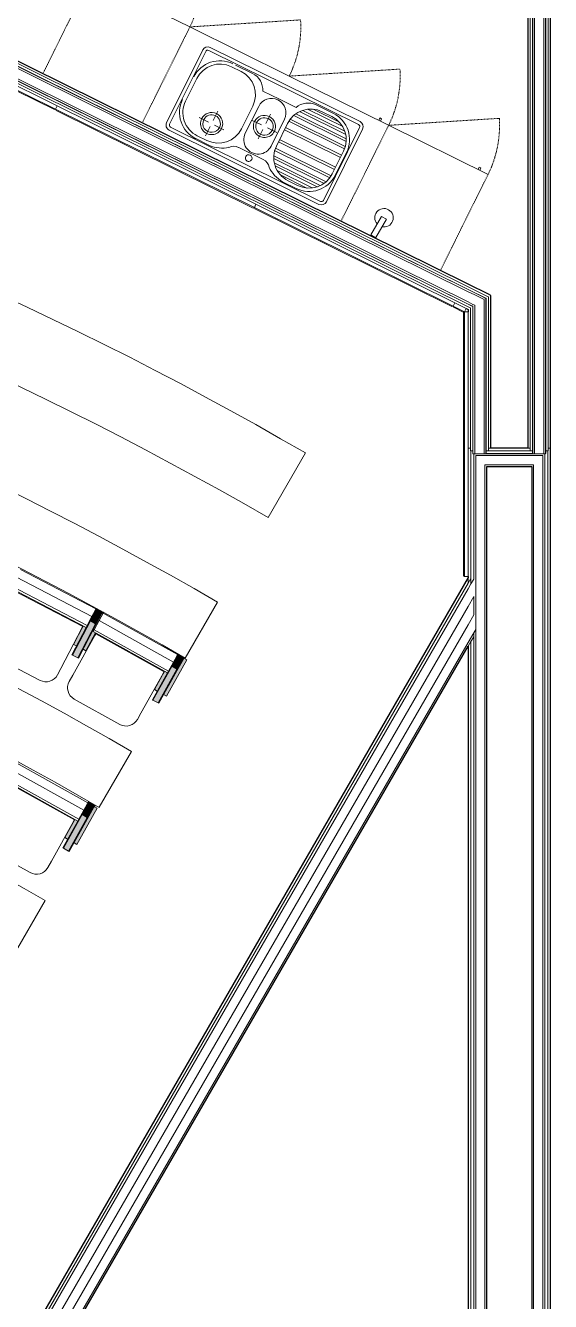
# Model space of a CAD drawing. Header units: millimetres. Extents: x 90978 to 295199, y -4084 to 97293.
# Drawn here: x 219374 to 222213, y 18467 to 25377 of the extents above; entities that cross this region are included whole.
import ezdxf

# ---------------------------------------------------------------- set-up
doc = ezdxf.new("R2010")
doc.units = ezdxf.units.MM
doc.header["$MEASUREMENT"] = 0
doc.linetypes.add('CSM-STL-XX-ZZ-M3-A-XXXX-00001_detached _19_04_21__rvt-1-Level 0$0$Dash', pattern=[6, 3, -3])
doc.linetypes.add('CSM-STL-XX-ZZ-M3-A-XXXX-00001_detached _19_04_21__rvt-1-Level 0$0$Dash_2_', pattern=[6, 3, -3])
for name, color, linetype, lineweight in [('CSM-STL-XX-ZZ-M3-A-XXXX-00001_detached _19_04_21__rvt-1-Level 0$0$A-GENM', 7, 'CONTINUOUS', 9), ('CSM-STL-XX-ZZ-M3-A-XXXX-00001_detached _19_04_21__rvt-1-Level 0$0$A-WALL', 7, 'CONTINUOUS', 9), ('CSM-STL-XX-ZZ-M3-A-XXXX-00001_detached _19_04_21__rvt-1-Level 0$0$I-FURN', 8, 'CONTINUOUS', 9), ('CSM-STL-XX-ZZ-M3-A-XXXX-00001_detached _19_04_21__rvt-1-Level 0$0$I-WALL', 7, 'CONTINUOUS', 9), ('CSM-STL-XX-ZZ-M3-A-XXXX-00001_detached _19_04_21__rvt-1-Level 0$0$P-SANR-FIXT', 7, 'CONTINUOUS', 9), ('CSM-STL-XX-ZZ-M3-A-XXXX-00001_detached _19_04_21__rvt-1-Level 0$0$Q-CASE', 8, 'CONTINUOUS', 9), ('CSM-STL-XX-ZZ-M3-A-XXXX-00001_detached _19_04_21__rvt-1-Level 0$0$Q-CASE-HDLN', 8, 'CSM-STL-XX-ZZ-M3-A-XXXX-00001_detached _19_04_21__rvt-1-Level 0$0$Dash_2_', 9)]:
    doc.layers.add(name, color=color, linetype=linetype, lineweight=lineweight)

msp = doc.modelspace()

# ---------------------------------------------------------------- hatches: boundary and pattern name
at = {"layer": 'CSM-STL-XX-ZZ-M3-A-XXXX-00001_detached _19_04_21__rvt-1-Level 0$0$I-FURN'}
h = msp.add_hatch(color=256, dxfattribs=at)
h.paths.add_polyline_path([(219700.3, 21990.9), (219751.4, 22088.8), (219739, 22095.8), (219794.2, 22195.7), (219788.9, 22198.5), (219684.8, 21999)], flags=0)
h.paths.add_polyline_path([(219649.3, 22017.5), (219701.5, 22117.5), (219686, 22125.6), (219633.8, 22025.6)], flags=0)
for points in [[(219752.9, 22129.5), (219786.8, 22194.7), (219751.5, 22213.1), (219717.4, 22148), (219721.4, 22147.1), (219724.4, 22152.7), (219752.8, 22137.9), (219749.9, 22132.2), (219752.8, 22129.6)], [(219786.9, 22194.6), (219790.9, 22202.3), (219755.6, 22221.1), (219751.5, 22213.1)], [(219627.9, 21968), (219721.4, 22147.1), (219717, 22147.1), (219624.4, 21969.8)], [(219656.4, 21953.1), (219752.8, 22137.9), (219723.9, 22151.8), (219627.9, 21968), (219629, 21967.4)], [(219659.9, 21951.3), (219752.8, 22129.6), (219749.9, 22132.2), (219656.4, 21953.1)], [(220091.1, 21708.7), (220192.6, 21890.7), (220164.2, 21905.6), (220063.1, 21724.3), (220078.1, 21716)], [(220192.5, 21882.3), (220228.3, 21946.5), (220193.3, 21966), (220157.5, 21901.8), (220161.5, 21900.8), (220164.6, 21906.3), (220192.5, 21890.4), (220189.5, 21885.1)], [(220228.3, 21946.5), (220232.5, 21954.2), (220197.7, 21973.8), (220193.3, 21966), (220219.7, 21951.3)], [(220063.1, 21724.3), (220161.5, 21900.8), (220157.5, 21901.8), (220059.6, 21726.2)], [(220094.6, 21706.8), (220192.5, 21882.3), (220189.5, 21885.1), (220091.1, 21708.7)], [(219707.7, 21079.7), (219743.5, 21143.9), (219708.5, 21163.4), (219672.7, 21099.2), (219676.7, 21098.2), (219679.8, 21103.8), (219707.7, 21087.8), (219704.7, 21082.5)], [(219743.5, 21143.9), (219749.8, 21155.3), (219715, 21175), (219708.5, 21163.4)], [(219578.3, 20921.7), (219676.7, 21098.2), (219672.7, 21099.2), (219574.9, 20923.7)], [(219606.3, 20906.1), (219707.8, 21088.1), (219679.4, 21103), (219578.3, 20921.7)], [(219609.8, 20904.2), (219707.7, 21079.7), (219704.7, 21082.5), (219606.3, 20906.1)]]:
    msp.add_hatch(color=256, dxfattribs=at).paths.add_polyline_path(points, flags=0)
h = msp.add_hatch(color=256, dxfattribs=at)
h.paths.add_polyline_path([(220136.1, 21745.2), (220245.6, 21941.8), (220230.4, 21950.3), (220120.8, 21753.8)], flags=0)
h.paths.add_polyline_path([(220085.9, 21773.2), (220140.8, 21871.7), (220125.5, 21880.3), (220070.8, 21781.6)], flags=0)
h = msp.add_hatch(color=256, dxfattribs=at)
h.paths.add_polyline_path([(219651.3, 20942.7), (219760.9, 21139.2), (219745.6, 21147.7), (219636, 20951.2)], flags=0)
h.paths.add_polyline_path([(219601.1, 20970.7), (219656, 21069.2), (219640.7, 21077.7), (219585.8, 20979.2)], flags=0)

# ---------------------------------------------------------------- linework, layer by layer
at = {"layer": 'CSM-STL-XX-ZZ-M3-A-XXXX-00001_detached _19_04_21__rvt-1-Level 0$0$A-GENM'}
for p, q in [((218461.2, 25457), (219536.3, 24924)), ((219529.6, 24921.7), (218463.5, 25450.3)), ((218470.1, 25475), (219545.2, 24941.9)), ((219536.3, 24924), (219529.6, 24921.7)), ((219536.3, 24924), (219545.2, 24941.9)), ((219545.2, 24941.9), (219536.3, 24924)), ((219536.3, 24924), (220611.5, 24391)), ((219538.6, 24917.3), (219536.3, 24924)), ((220604.8, 24388.7), (219538.6, 24917.3)), ((219545.2, 24941.9), (220620.3, 24408.9)), ((220611.5, 24391), (220620.3, 24408.9)), ((220620.3, 24408.9), (220611.5, 24391)), ((220620.3, 24408.9), (221695.5, 23875.8)), ((220611.5, 24391), (220604.8, 24388.7)), ((220611.5, 24391), (221686.6, 23857.9)), ((220613.7, 24384.3), (220611.5, 24391)), ((221679.9, 23855.7), (220613.7, 24384.3)), ((221686.6, 23857.9), (221679.9, 23855.7)), ((221695.5, 23875.8), (221686.6, 23857.9)), ((221686.6, 23857.9), (221695.5, 23875.8)), ((221686.6, 23857.9), (221748, 23827.4)), ((221688.8, 23851.2), (221686.6, 23857.9)), ((221741.3, 23825.2), (221688.8, 23851.2)), ((221695.5, 23875.8), (221756.9, 23845.4)), ((221748, 23827.4), (221756.9, 23845.4)), ((221748, 23827.4), (221741.3, 23825.2)), ((221743, 23822.4), (221748, 23827.4)), ((221743, 22397.7), (221743, 23822.4)), ((221748, 23827.4), (221748, 22392.7)), ((221768, 23827.4), (221748, 23827.4)), ((221768, 23827.4), (221768, 22392.7)), ((221748, 22392.7), (221743, 22397.7)), ((221748, 22392.7), (221768, 22392.7))]:
    msp.add_line(p, q, dxfattribs=at)
at = {"layer": 'CSM-STL-XX-ZZ-M3-A-XXXX-00001_detached _19_04_21__rvt-1-Level 0$0$A-WALL'}
for p, q in [((222103.7, 23089.2), (222103.7, 26841.2)), ((222116.2, 23089.2), (222116.2, 26841.2)), ((222117.2, 23089.2), (222117.2, 26841.2)), ((222127.2, 23089.2), (222127.2, 26841.2)), ((222177.2, 23089.2), (222177.2, 26841.2)), ((222187.2, 23089.2), (222187.2, 26841.2)), ((222188.2, 23089.2), (222188.2, 26841.2)), ((222200.7, 23089.2), (222200.7, 26841.2)), ((218998.6, 25335.1), (221768, 23962.1)), ((218998.6, 25321.2), (221768, 23948.1)), ((218998.6, 25320.1), (221768, 23947)), ((218998.6, 25308.9), (221768, 23935.8)), ((218998.6, 25253.1), (221768, 23880)), ((218998.6, 25241.9), (221768, 23868.9)), ((218998.6, 25240.8), (221768, 23867.8)), ((218998.6, 25226.9), (221768, 23853.8)), ((221768, 23962.1), (221865, 23914)), ((221768, 23948.1), (221864, 23900.5)), ((221768, 23947), (221854, 23904.4)), ((221768, 23935.8), (221804, 23918)), ((221804, 23918), (221854, 23893.2)), ((221865, 23914), (221877.5, 23907.8)), ((221768, 23880), (221794, 23867.1)), ((221768, 23868.9), (221793, 23856.5)), ((221768, 23867.8), (221780.5, 23861.6)), ((221768, 23853.8), (221780.5, 23847.6)), ((221780.5, 23861.6), (221793, 23855.4)), ((221780.5, 23089.2), (221780.5, 23847.6)), ((221793, 23856.5), (221794, 23856)), ((221793, 23089.2), (221793, 23855.4)), ((221794, 23867.1), (221804, 23862.2)), ((221794, 23089.2), (221794, 23856)), ((221804, 23089.2), (221804, 23862.2)), ((221854, 23904.4), (221864, 23899.4)), ((221854, 23089.2), (221854, 23893.2)), ((221864, 23900.5), (221865, 23900)), ((221864, 23089.2), (221864, 23899.4)), ((221865, 23089.2), (221865, 23900)), ((221877.5, 23089.2), (221877.5, 23907.8)), ((221768, 23089.2), (221780.5, 23089.2)), ((221780.5, 23089.2), (221768, 23089.2)), ((221780.5, 23089.2), (221780.5, 23074.2)), ((221793, 23089.2), (221793, 23074.2)), ((221794, 23089.2), (221794, 23059.2)), ((221804, 23089.2), (221804, 23058.2)), ((221854, 23089.2), (221854, 23058.2)), ((221864, 23089.2), (221864, 23059.2)), ((221865, 23089.2), (221865, 23074.2)), ((221877.5, 23089.2), (221890, 23089.2)), ((221877.5, 23089.2), (221877.5, 23074.2)), ((222091.2, 23089.2), (222103.7, 23089.2)), ((222103.7, 23089.2), (222103.7, 23074.2)), ((222116.2, 23089.2), (222116.2, 23074.2)), ((222117.2, 23089.2), (222117.2, 23059.2)), ((222127.2, 23089.2), (222127.2, 23058.2)), ((222177.2, 23089.2), (222177.2, 23058.2)), ((222187.2, 23089.2), (222187.2, 23059.2)), ((222188.2, 23089.2), (222188.2, 23074.2)), ((222200.7, 23089.2), (222213.2, 23089.2)), ((222200.7, 23089.2), (222200.7, 23074.2)), ((221783, 23074.2), (221780.5, 23074.2)), ((221793, 23074.2), (221783, 23074.2)), ((221783, 23059.2), (221783, 23074.2)), ((221783, 23058.2), (221783, 23059.2)), ((221783, 22383.3), (221783, 23058.2)), ((221793, 23074.2), (221793, 23059.2)), ((221794, 23059.2), (221793, 23059.2)), ((221794, 23059.2), (221794, 23058.2)), ((221798, 23058.2), (221794, 23058.2)), ((221799, 23058.2), (221798, 23058.2)), ((221798, 22379.3), (221798, 23058.2)), ((221804, 23058.2), (221799, 23058.2)), ((221799, 22381), (221799, 23058.2)), ((221809, 23058.2), (221804, 23058.2)), ((221854, 23058.2), (221809, 23058.2)), ((221809, 23048.2), (221859, 23048.2)), ((221809, 22106.3), (221809, 23048.2)), ((221864, 23058.2), (221854, 23058.2)), ((221859, 23048.2), (221869, 23048.2)), ((221864, 23059.2), (221864, 23058.2)), ((221864, 23058.2), (221869, 23058.2)), ((221869, 23074.2), (221865, 23074.2)), ((221865, 23074.2), (221865, 23059.2)), ((221865, 23059.2), (221869, 23059.2)), ((221877.5, 23074.2), (221869, 23074.2)), ((221877.5, 23074.2), (221869, 23074.2)), ((222116.2, 23059.2), (221869, 23059.2)), ((222117.2, 23058.2), (221869, 23058.2)), ((222172.2, 23048.2), (221869, 23048.2)), ((222103.7, 23074.2), (221877.5, 23074.2)), ((222116.2, 23074.2), (222103.7, 23074.2)), ((222116.2, 23074.2), (222103.7, 23074.2)), ((222116.2, 23074.2), (222116.2, 23059.2)), ((222117.2, 23059.2), (222117.2, 23058.2)), ((222127.2, 23058.2), (222117.2, 23058.2)), ((222127.2, 23058.2), (222117.2, 23058.2)), ((222177.2, 23058.2), (222127.2, 23058.2)), ((222177.2, 23058.2), (222127.2, 23058.2)), ((222172.2, 23048.2), (222172.2, 22998.2)), ((222182.2, 23058.2), (222177.2, 23058.2)), ((222182.2, 23058.2), (222177.2, 23058.2)), ((222183.2, 23058.2), (222182.2, 23058.2)), ((222182.2, 23058.2), (222182.2, 23048.2)), ((222182.2, 23048.2), (222182.2, 22988.2)), ((222187.2, 23058.2), (222183.2, 23058.2)), ((222183.2, 23058.2), (222183.2, 22988.2)), ((222188.2, 23059.2), (222187.2, 23059.2)), ((222187.2, 23059.2), (222187.2, 23058.2)), ((222198.2, 23074.2), (222188.2, 23074.2)), ((222188.2, 23074.2), (222188.2, 23059.2)), ((222198.2, 23074.2), (222188.2, 23074.2)), ((222200.7, 23074.2), (222198.2, 23074.2)), ((222198.2, 23074.2), (222198.2, 23059.2)), ((222198.2, 23059.2), (222198.2, 23058.2)), ((222198.2, 23058.2), (222198.2, 22988.2)), ((221859, 22998.2), (221869, 22998.2)), ((221859, 22192.9), (221859, 22998.2)), ((222122.2, 22998.2), (221869, 22998.2)), ((222122.2, 22998.2), (222122.2, 22988.2)), ((222122.2, 15711.5), (222122.2, 22988.2)), ((222172.2, 22998.2), (222172.2, 22988.2)), ((222172.2, 15711.5), (222172.2, 22988.2)), ((222182.2, 15711.5), (222182.2, 22988.2)), ((222183.2, 15711.5), (222183.2, 22988.2)), ((222198.2, 15711.5), (222198.2, 22988.2)), ((219429.1, 18306.2), (221768, 22357.3)), ((219446.5, 18306.2), (221768, 22327.3)), ((221768, 22357.3), (221768, 22387.3)), ((221783, 22383.3), (221768, 22357.3)), ((221783, 22353.3), (221768, 22327.3)), ((221783, 22383.3), (221783, 22353.3)), ((221783, 22353.3), (221783, 22383.3)), ((221798, 22379.3), (221783, 22353.3)), ((221799, 22381), (221798, 22379.3)), ((221799, 22285), (221768, 22231.3)), ((221799, 22285), (221799, 22185)), ((221799, 22185), (221799, 22285)), ((219501.9, 18306.2), (221768, 22231.3)), ((221799, 22185), (221768, 22131.3)), ((221859, 22172.9), (221859, 22192.9)), ((221859, 22172.9), (221859, 22192.9)), ((219559.6, 18306.2), (221768, 22131.3)), ((221859, 15264.2), (221859, 22172.9)), ((221799, 22089), (221768, 22035.3)), ((221798, 22067.3), (221783, 22041.3)), ((221799, 22069), (221798, 22067.3)), ((221798, 18306.2), (221798, 22067.3)), ((221809, 22106.3), (221799, 22089)), ((221799, 22069), (221799, 22089)), ((221799, 18306.2), (221799, 22069)), ((221809, 22106.3), (221809, 22086.3)), ((221809, 22086.3), (221809, 22106.3)), ((221809, 22086.3), (221809, 22106.3)), ((221809, 15264.2), (221809, 22086.3)), ((219615, 18306.2), (221768, 22035.3)), ((221783, 22041.3), (221768, 22015.3)), ((221783, 18306.2), (221783, 22041.3))]:
    msp.add_line(p, q, dxfattribs=at)
at = {"layer": 'CSM-STL-XX-ZZ-M3-A-XXXX-00001_detached _19_04_21__rvt-1-Level 0$0$I-FURN'}
for p, q in [((220685.6, 22712.5), (220887.6, 23062.4)), ((219732.5, 22176.8), (219324.7, 22389.7)), ((219346.2, 22430.8), (219753.9, 22217.9)), ((219293.8, 22330.4), (219701.5, 22117.5)), ((219298.8, 22340.1), (219706.6, 22127.2)), ((219308.9, 22318.4), (219683.4, 22122.9)), ((220237.7, 21951.3), (220412.7, 22254.4)), ((219751.5, 22213.1), (219732.5, 22176.8)), ((219751.5, 22213.1), (219755.6, 22221.1)), ((219751.5, 22213.1), (219786.9, 22194.6)), ((219752.9, 22129.5), (219786.9, 22194.6)), ((219771.6, 22154.2), (219794.2, 22194.7)), ((219790.9, 22202.3), (219786.9, 22194.6)), ((219794.6, 22195.5), (219788.9, 22198.5)), ((219794.2, 22194.7), (219796.7, 22199.3)), ((219794.2, 22194.7), (220195.9, 21970.7)), ((219678.8, 22114), (219564.7, 21895.6)), ((219701.5, 22117.5), (219624.4, 21969.8)), ((219627.9, 21968), (219724.4, 22152.7)), ((219686, 22125.6), (219633.8, 22025.6)), ((219656.4, 21953.1), (219752.8, 22137.9)), ((219659.9, 21951.3), (219752.9, 22129.5)), ((219683.4, 22122.9), (219678.8, 22114)), ((219706.9, 22127.8), (219701.5, 22117.5)), ((219732.5, 22176.8), (219706.6, 22127.2)), ((219717.4, 22148), (219721.4, 22147.1)), ((219724.4, 22152.7), (219752.8, 22137.9)), ((219744.4, 22105.3), (219771.6, 22154.2)), ((219749.9, 22132.2), (219752.9, 22129.5)), ((220173.3, 21930.1), (219771.6, 22154.2)), ((219629, 21859.4), (219749, 22074.7)), ((219700.3, 21990.9), (219751.4, 22088.8)), ((219739, 22095.8), (219744.7, 22105.9)), ((219739, 22095.8), (220140.8, 21871.7)), ((219744.4, 22105.3), (220146.1, 21881.3)), ((219749, 22074.7), (219753.8, 22083.3)), ((219753.8, 22083.3), (220122.8, 21877.6)), ((219633.8, 22025.6), (219649.3, 22017.5)), ((219684.8, 21999), (219700.3, 21990.9)), ((219201.6, 21961.7), (219452, 21830.9)), ((219627.9, 21968), (219624.4, 21969.8)), ((219656.4, 21953.1), (219627.9, 21968)), ((219659.9, 21951.3), (219656.4, 21953.1)), ((220063.1, 21724.3), (220164.6, 21906.3)), ((220136.1, 21745.2), (220245.6, 21941.8)), ((220173.3, 21930.1), (220146.1, 21881.3)), ((220164.6, 21906.3), (220192.6, 21890.7)), ((220193.3, 21966), (220173.3, 21930.1)), ((220192.5, 21882.3), (220228.3, 21946.5)), ((220193.3, 21966), (220197.7, 21973.8)), ((220193.3, 21966), (220228.3, 21946.5)), ((220232.5, 21954.2), (220228.3, 21946.5)), ((220245.6, 21941.8), (220230.4, 21950.3)), ((219564.7, 21895.6), (219546.4, 21860.6)), ((219609.7, 21824.9), (219629, 21859.4)), ((220118, 21868.9), (219998, 21653.7)), ((220140.8, 21871.7), (220059.6, 21726.2)), ((220125.5, 21880.3), (220070.6, 21781.8)), ((220091.1, 21708.7), (220192.6, 21890.7)), ((220094.6, 21706.8), (220192.5, 21882.3)), ((220122.8, 21877.6), (220118, 21868.9)), ((220146.4, 21881.9), (220140.8, 21871.7)), ((220157.5, 21901.8), (220161.5, 21900.8)), ((220189.5, 21885.1), (220192.5, 21882.3)), ((220070.6, 21781.8), (220085.9, 21773.2)), ((219636.8, 21729.7), (219883.5, 21592.1)), ((220063.1, 21724.3), (220059.6, 21726.2)), ((220091.1, 21708.7), (220063.1, 21724.3)), ((220094.6, 21706.8), (220091.1, 21708.7)), ((220120.8, 21753.8), (220136.1, 21745.2)), ((219998, 21653.7), (219978.7, 21619.2)), ((219771.2, 21143.3), (219946.2, 21446.4)), ((219309.4, 21392.1), (219711.1, 21168.1)), ((219254.2, 21293.2), (219656, 21069.2)), ((219259.6, 21302.8), (219661.3, 21078.7)), ((219688.5, 21127.5), (219286.8, 21351.6)), ((219269, 21280.8), (219638, 21075)), ((219708.5, 21163.4), (219688.5, 21127.5)), ((219708.5, 21163.4), (219715, 21175)), ((219708.5, 21163.4), (219743.5, 21143.9)), ((219749.8, 21155.3), (219743.5, 21143.9)), ((219760.9, 21139.2), (219745.6, 21147.7)), ((219578.3, 20921.7), (219679.8, 21103.8)), ((219640.7, 21077.7), (219585.8, 20979.2)), ((219606.3, 20906.1), (219707.8, 21088.1)), ((219609.8, 20904.2), (219707.7, 21079.7)), ((219651.3, 20942.7), (219760.9, 21139.2)), ((219661.6, 21079.3), (219656, 21069.2)), ((219688.5, 21127.5), (219661.3, 21078.7)), ((219672.7, 21099.2), (219676.7, 21098.2)), ((219679.8, 21103.8), (219707.8, 21088.1)), ((219704.7, 21082.5), (219707.7, 21079.7)), ((219707.7, 21079.7), (219743.5, 21143.9)), ((219633.2, 21066.3), (219513.2, 20851.1)), ((219656, 21069.2), (219574.9, 20923.7)), ((219638, 21075), (219633.2, 21066.3)), ((219585.8, 20979.2), (219601.1, 20970.7)), ((219636, 20951.2), (219651.3, 20942.7)), ((219152, 20927.1), (219398.7, 20789.5)), ((219578.3, 20921.7), (219574.9, 20923.7)), ((219606.3, 20906.1), (219578.3, 20921.7)), ((219609.8, 20904.2), (219606.3, 20906.1)), ((219513.2, 20851.1), (219493.9, 20816.6)), ((219304.7, 20335.3), (219479.7, 20638.4))]:
    msp.add_line(p, q, dxfattribs=at)
for centre, radius, start, end in [((210962.9, 5981.5), 19754.9, 59.84152, 88.4487), ((210962.9, 5919), 19404.9, 59.93092, 88.42072), ((210954.4, 5981.5), 18821.9, 59.83367, 88.37179), ((210954.4, 5981.5), 18471.9, 59.83051, 88.34093), ((210954.4, 5981.5), 17888.9, 59.82499, 88.28684), ((210954.4, 5981.5), 17538.9, 59.8215, 88.25264), ((210954.4, 5981.5), 16955.9, 59.81536, 88.19254), ((219484.4, 21893), 70, 242.42824, 332.42824), ((219670.9, 21790.8), 70, 150.85662, 240.85662), ((219917.6, 21653.3), 70, 240.85662, 330.85662), ((219432.8, 20850.7), 70, 240.85662, 330.85662)]:
    msp.add_arc(centre, radius, start, end, dxfattribs=at)
at = {"layer": 'CSM-STL-XX-ZZ-M3-A-XXXX-00001_detached _19_04_21__rvt-1-Level 0$0$I-WALL', "lineweight": 30}
for p, q in [((222091.2, 26841.2), (222091.2, 23089.2)), ((222213.2, 23089.2), (222213.2, 26841.2)), ((221768, 23976), (218998.6, 25349.1)), ((221877.5, 23921.7), (221768, 23976)), ((221890, 23915.5), (221877.5, 23921.7)), ((221890, 23089.2), (221890, 23915.5)), ((221756.9, 23845.4), (221768, 23839.9)), ((221768, 23839.9), (221768, 23827.4)), ((222091.2, 23089.2), (221890, 23089.2)), ((222213.2, 23074.2), (222213.2, 23089.2)), ((222213.2, 22988.2), (222213.2, 23074.2)), ((221869, 22988.2), (222112.2, 22988.2)), ((221869, 22190.2), (221869, 22988.2)), ((222112.2, 22988.2), (222112.2, 15711.5)), ((222213.2, 15711.5), (222213.2, 22988.2)), ((221768, 22392.7), (221768, 22387.3)), ((221768, 22387.3), (219411.8, 18306.2)), ((221869, 15264.2), (221869, 22190.2)), ((219626.6, 18306.2), (221768, 22015.3)), ((221768, 22015.3), (221768, 18306.2))]:
    msp.add_line(p, q, dxfattribs=at)
at = {"layer": 'CSM-STL-XX-ZZ-M3-A-XXXX-00001_detached _19_04_21__rvt-1-Level 0$0$P-SANR-FIXT'}
for p, q in [((220332.1, 25245.1), (220136.7, 24850.9)), ((220136.7, 24850.9), (220332.1, 25245.1)), ((220152.8, 24842.9), (220348.2, 25237.1)), ((220364.3, 25242.5), (221175.1, 24840.5)), ((221183.1, 24856.6), (220372.3, 25258.6)), ((220372.3, 25258.6), (221183.1, 24856.6)), ((220539.4, 25128.2), (220487.6, 25153.9)), ((220509, 25163.4), (220602, 25117.2)), ((220300, 25090.6), (220239.3, 24968.1)), ((220656.8, 25022.2), (220746.8, 24977.6)), ((220746.8, 24977.6), (220836.9, 24932.9)), ((220945.7, 24946.9), (221038.7, 24900.7)), ((220364, 24854.3), (220313.5, 24879.4)), ((220388.2, 24862.5), (220413.3, 24913)), ((220541.9, 24818), (220602.7, 24940.6)), ((220634.8, 24939.1), (220562.6, 24793.4)), ((220673.9, 24846.7), (220699, 24897.3)), ((221108.2, 24749.1), (220824.2, 24889.9)), ((221108.4, 24764.1), (220836, 24899.2)), ((221105.6, 24787.4), (220856.2, 24911.1)), ((221100.8, 24805), (220873.1, 24917.9)), ((221089.5, 24829.6), (220899.5, 24923.8)), ((221072, 24853.5), (220929.2, 24924.3)), ((221030.7, 24884.6), (220978.9, 24910.3)), ((220150.2, 24810.7), (220961, 24408.7)), ((220961, 24408.7), (220150.2, 24810.7)), ((220969, 24424.8), (220158.2, 24826.8)), ((220372.2, 24830.1), (220347.1, 24779.6)), ((220396.4, 24838.3), (220447, 24813.2)), ((220649.7, 24838.5), (220599.2, 24863.6)), ((220657.9, 24814.3), (220632.8, 24763.8)), ((220682.1, 24822.5), (220732.6, 24797.4)), ((220702.1, 24724.2), (220774.3, 24869.9)), ((220791.3, 24847), (220730.5, 24724.5)), ((221076.6, 24662), (220774, 24812.1)), ((221082.7, 24674.3), (220780, 24824.3)), ((221099.2, 24708.9), (220797.6, 24858.4)), ((221103.5, 24721.9), (220805.4, 24869.7)), ((221180.5, 24824.4), (220985.1, 24430.2)), ((221001.2, 24422.2), (221196.7, 24816.4)), ((221196.7, 24816.4), (221001.2, 24422.2)), ((220368.2, 24727.8), (220290.5, 24766.3)), ((220302.5, 24780.5), (220354.3, 24754.8)), ((221044.5, 24597.2), (220741.8, 24747.2)), ((221050.5, 24609.4), (220747.9, 24759.5)), ((220659.5, 24651.2), (220526.6, 24717.1)), ((221000.3, 24531.6), (220716.3, 24672.4)), ((221019.1, 24551.8), (220721, 24699.6)), ((221026.9, 24563.1), (220725.3, 24712.6)), ((221033.2, 24574.5), (221093.9, 24697)), ((221110.1, 24689), (221049.3, 24566.5)), ((220988.5, 24522.3), (220716.1, 24657.4)), ((220968.3, 24510.4), (220718.8, 24634.1)), ((220951.4, 24503.6), (220723.7, 24616.5)), ((220925, 24497.7), (220735, 24591.9)), ((220895.3, 24497.2), (220752.5, 24568)), ((220841.6, 24493.1), (220763.9, 24531.6)), ((220793.8, 24536.9), (220845.6, 24511.2)), ((221242.3, 24244.2), (221299.5, 24343.2)), ((221325.6, 24328.1), (221268.4, 24229.2)), ((221299.5, 24343.2), (221325.6, 24328.1)), ((221242.3, 24244.2), (221268.4, 24229.2))]:
    msp.add_line(p, q, dxfattribs=at)
for centre, radius, start, end in [((220359, 25231.8), 30, 63.62784, 153.62784), ((220359, 25231.8), 30, 63.62784, 153.62784), ((220359, 25231.8), 12, 63.62784, 153.62784), ((220425.4, 25028.4), 158, 63.62784, 153.62784), ((220425.4, 25028.4), 140, 63.62784, 153.62784), ((220477.2, 25002.8), 140, 333.62784, 63.62784), ((220558.1, 25028.6), 98.9, 356.29282, 63.62784), ((220364.7, 24905.9), 158, 153.62784, 243.62784), ((220364.7, 24905.9), 140, 153.62784, 243.62784), ((220704.6, 24904.5), 77.9, 333.62784, 153.62784), ((220901.7, 24858.3), 98.9, 63.62784, 130.96287), ((220380.2, 24846.3), 59.9, 333.62784, 153.62784), ((220380.2, 24846.3), 47.4, 333.62784, 153.62784), ((220665.9, 24830.5), 59.9, 333.62784, 153.62784), ((220665.9, 24830.5), 47.4, 333.62784, 153.62784), ((220916.7, 24784.9), 140, 63.62784, 153.62784), ((220968.5, 24759.2), 140, 333.62784, 63.62784), ((220968.5, 24759.2), 158, 333.62784, 63.62784), ((220163.5, 24837.5), 30, 153.62784, 243.62784), ((220163.5, 24837.5), 30, 153.62784, 243.62784), ((220163.5, 24837.5), 12, 153.62784, 243.62784), ((220380.2, 24846.3), 59.9, 153.62784, 333.62784), ((220380.2, 24846.3), 47.4, 153.62784, 333.62784), ((220416.5, 24880.2), 140, 243.62784, 333.62784), ((220665.9, 24830.5), 59.9, 153.62784, 333.62784), ((220665.9, 24830.5), 47.4, 153.62784, 333.62784), ((221169.8, 24829.7), 12, 333.62784, 63.62784), ((221169.8, 24829.7), 30, 333.62784, 63.62784), ((221169.8, 24829.7), 30, 333.62784, 63.62784), ((220632.3, 24758.8), 77.9, 153.62784, 333.62784), ((220436.4, 24879.1), 165.9, 245.72847, 283.1937), ((220499.9, 24663.3), 60, 63.62784, 115.34033), ((220581, 24659.3), 18.3, 333.62784, 153.62784), ((220856, 24662.3), 140, 153.62784, 243.62784), ((220581, 24659.3), 18.3, 153.62784, 333.62784), ((220632.8, 24597.4), 60, 11.91536, 63.62784), ((220843, 24677.4), 165.9, 204.06198, 241.52722), ((220907.8, 24636.6), 158, 243.62784, 333.62784), ((220907.8, 24636.6), 140, 243.62784, 333.62784), ((220974.3, 24435.5), 30, 243.62784, 333.62784), ((220974.3, 24435.5), 30, 243.62784, 333.62784), ((220974.3, 24435.5), 12, 243.62784, 333.62784), ((221312.7, 24336.1), 50, 60, 222.33773), ((221312.7, 24336.1), 50, 257.66227, 60)]:
    msp.add_arc(centre, radius, start, end, dxfattribs=at)
at = {"layer": 'CSM-STL-XX-ZZ-M3-A-XXXX-00001_detached _19_04_21__rvt-1-Level 0$0$Q-CASE'}
for p, q in [((219725.2, 25636.2), (220262.7, 25369.7)), ((220262.7, 25369.7), (220800.3, 25103.2)), ((220800.3, 25103.2), (221337.9, 24836.7)), ((221290.8, 24876.8), (221284.1, 24863.3)), ((221299.7, 24872.3), (221290.8, 24876.8)), ((221293.1, 24858.9), (221299.7, 24872.3)), ((221337.9, 24836.7), (221875.4, 24570.2)), ((221828.3, 24610.2), (221821.7, 24596.8)), ((221837.3, 24605.8), (221828.3, 24610.2)), ((221830.6, 24592.4), (221837.3, 24605.8))]:
    msp.add_line(p, q, dxfattribs=at)
at = {"layer": 'CSM-STL-XX-ZZ-M3-A-XXXX-00001_detached _19_04_21__rvt-1-Level 0$0$Q-CASE-HDLN', "linetype": 'CSM-STL-XX-ZZ-M3-A-XXXX-00001_detached _19_04_21__rvt-1-Level 0$0$Dash'}
for p, q in [((219467.6, 25116.6), (219725.2, 25636.2)), ((220005.1, 24850.1), (220262.7, 25369.7)), ((220262.7, 25369.7), (220861.5, 25407.7)), ((220800.3, 25103.2), (221399.1, 25141.2)), ((221080.2, 24317), (221337.9, 24836.7)), ((221080.2, 24317), (221337.9, 24836.7)), ((221337.9, 24836.7), (221936.7, 24874.6)), ((221617.8, 24050.5), (221875.4, 24570.2))]:
    msp.add_line(p, q, dxfattribs=at)
for centre in [(219725.2, 25636.2), (220262.7, 25369.7), (220800.3, 25103.2), (221337.9, 24836.7)]:
    msp.add_arc(centre, 600, 333.62784, 3.62784, dxfattribs=at)

doc.saveas('drawing.dxf')
